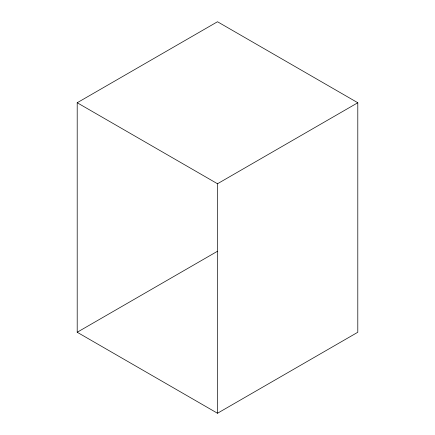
<?xml version="1.0" encoding="UTF-8"?>
<svg xmlns="http://www.w3.org/2000/svg" width="435" height="435" viewBox="0 0 435 435"><rect width="100%" height="100%" fill="white"/><g stroke="black" fill="none" stroke-linecap="round" stroke-linejoin="round"><path stroke-width="0.65" d="M77.202 102.747L217.5 21.75L357.798 102.747L357.798 332.253L217.5 413.25L77.202 332.253L77.202 102.747L217.5 183.749L357.798 102.747M77.202 332.253L217.5 251.251M217.5 183.352L217.5 413.25"/></g></svg>
